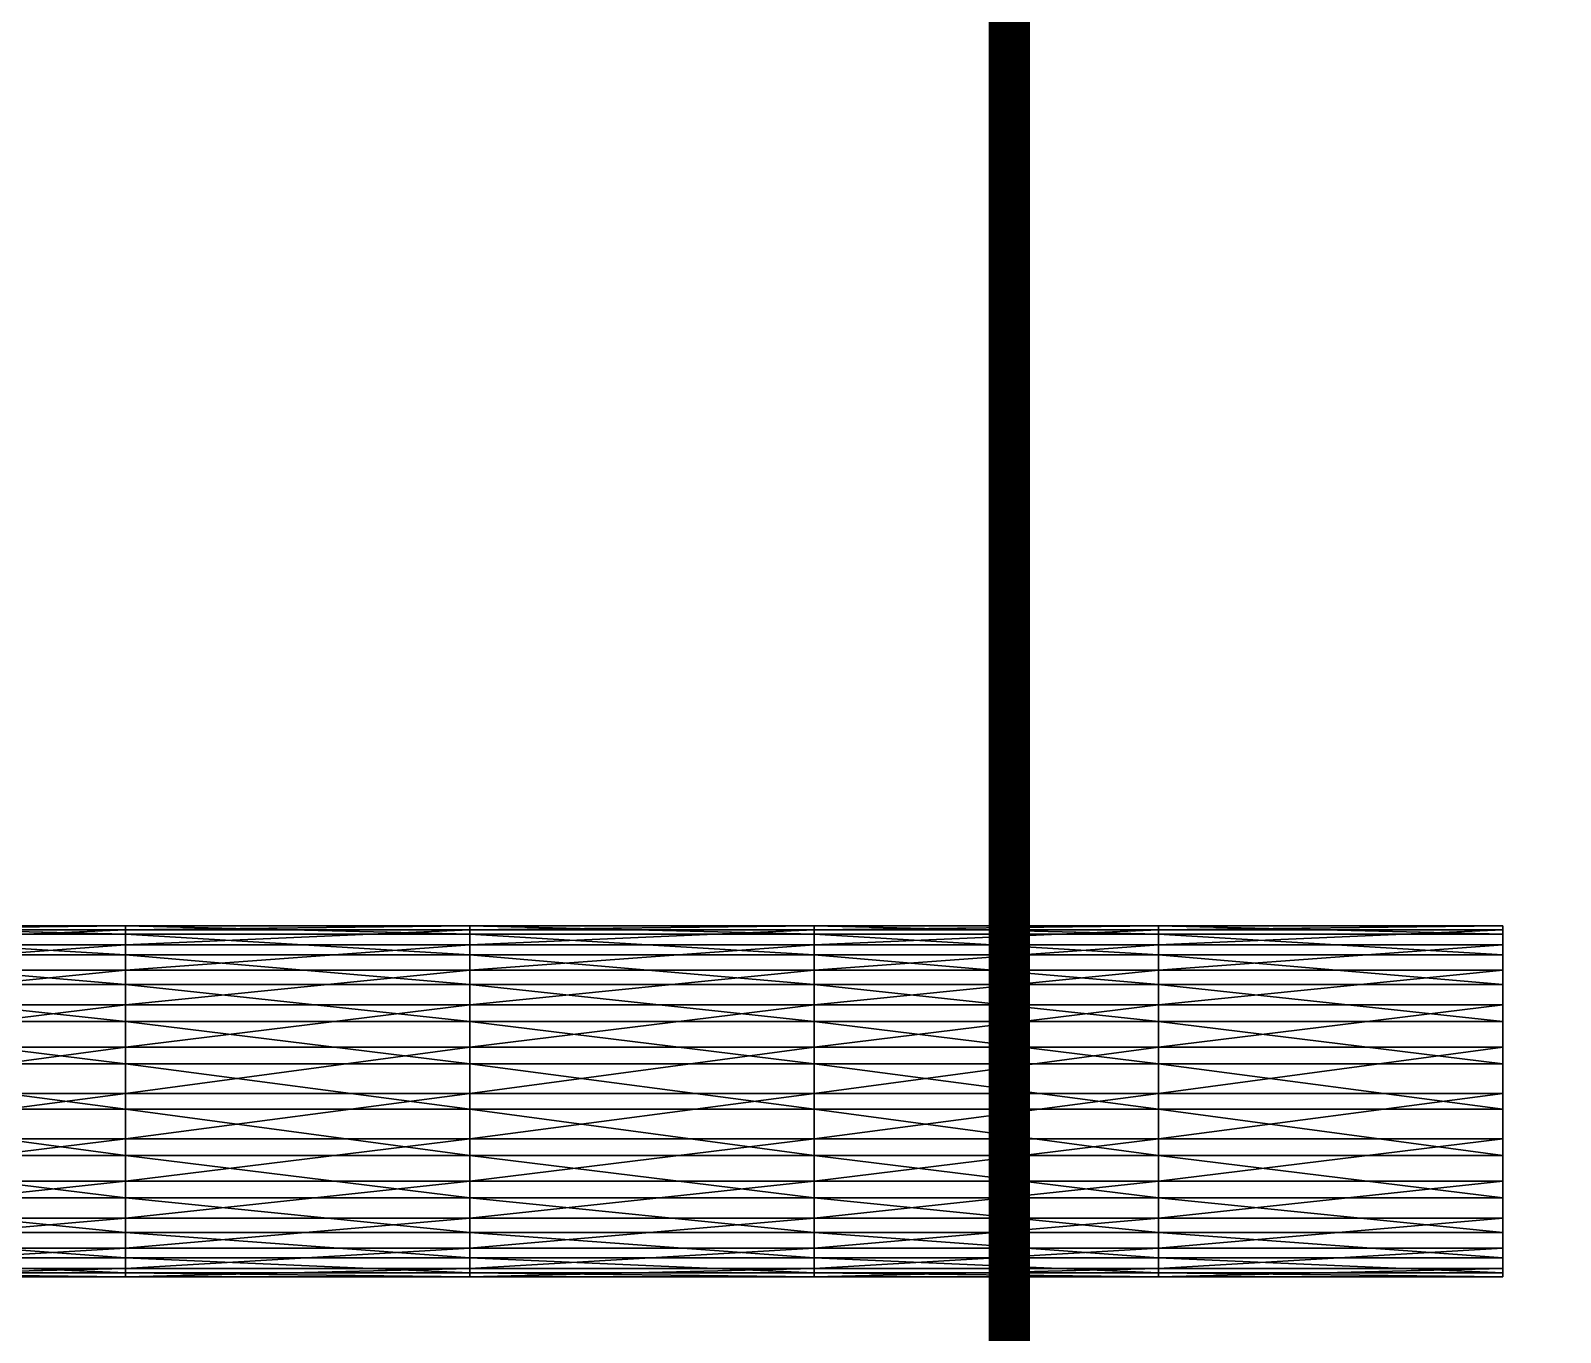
# Model space of a CAD drawing. Extents: x -41.6 to 42.5, y -37.8 to 42.9.
# Drawn here: x -29.93 to -18.82, y 20.46 to 29.91 of the extents above; entities that cross this region are included whole.
import ezdxf

# ---------------------------------------------------------------- set-up
doc = ezdxf.new("R2010")
doc.units = 0
doc.layers.add('VASSCRM', color=2, linetype='CONTINUOUS')
doc.layers.add('VASSREV', color=1, linetype='CONTINUOUS')

msp = doc.modelspace()

# ---------------------------------------------------------------- linework, layer by layer
at = {"layer": 'VASSREV', "color": 0, "extrusion": (0, 0, -1), "const_width": 0.3}
msp.add_lwpolyline([(25.796, 35.646, 1.00363), (22.82, 35.635), (22.82, -35.1, 0.996383), (25.796, -35.11, -0.737191)], format="xyb", dxfattribs=at)
at = {"layer": 'VASSREV', "color": 0, "extrusion": (0, -0.309017, -0.951057), "const_width": 0.3}
msp.add_lwpolyline([(40.909, -10.841, 1.00363), (40.899, -7.864), (-39.949, -7.864, 0.996383), (-39.96, -10.841, -0.645004)], format="xyb", dxfattribs=at)

# ---------------------------------------------------------------- meshes
at = {"layer": 'VASSCRM', "color": 0}
mesh = msp.add_polyface(dxfattribs=at)
corners = [(-34.238, 20.922, 37.423), (-31.738, 21.07, 37.731), (-31.738, 20.922, 37.423), (-34.215, 21.07, 37.73), (-31.738, 21.287, 37.981), (-34.195, 21.286, 37.979), (-31.738, 21.556, 38.164), (-34.178, 21.555, 38.162), (-31.738, 21.863, 38.274), (-34.164, 21.862, 38.272), (-31.738, 22.192, 38.303), (-34.156, 22.191, 38.3), (-31.738, 22.528, 38.241), (-34.153, 22.528, 38.238), (-31.738, 22.836, 38.093), (-34.156, 22.836, 38.091), (-31.738, 23.086, 37.877), (-34.164, 23.085, 37.874), (-31.738, 23.27, 37.607), (-34.178, 23.269, 37.605), (-31.738, 23.38, 37.3), (-34.195, 23.379, 37.299), (-31.738, 23.408, 36.971), (-34.215, 23.408, 36.97), (-31.738, 23.347, 36.635), (-34.238, 23.347, 36.635), (-31.738, 23.199, 36.327), (-34.26, 23.199, 36.328), (-31.738, 22.982, 36.077), (-34.281, 22.983, 36.078), (-31.738, 22.713, 35.893), (-34.298, 22.714, 35.895), (-31.738, 22.406, 35.783), (-34.311, 22.407, 35.786), (-31.738, 22.077, 35.755), (-34.32, 21.433, 35.967), (-31.738, 21.183, 36.181), (-31.738, 21.433, 35.964), (-34.311, 21.184, 36.183), (-31.738, 20.999, 36.45), (-34.298, 21, 36.452), (-31.738, 20.889, 36.757), (-34.281, 20.889, 36.759), (-31.738, 20.861, 37.087), (-34.26, 20.861, 37.087), (-29.238, 21.07, 37.731), (-29.238, 20.922, 37.423), (-29.238, 21.287, 37.981), (-29.238, 21.556, 38.164), (-29.238, 21.863, 38.274), (-29.238, 22.192, 38.303), (-29.238, 22.528, 38.241), (-29.238, 22.836, 38.093), (-29.238, 23.086, 37.877), (-29.238, 23.27, 37.607), (-29.238, 23.38, 37.3), (-29.238, 23.408, 36.971), (-29.238, 23.347, 36.635), (-29.238, 23.199, 36.327), (-29.238, 22.982, 36.077), (-29.238, 22.713, 35.893), (-29.238, 22.406, 35.783), (-29.238, 22.077, 35.755), (-31.738, 21.741, 35.816), (-29.238, 21.741, 35.816), (-29.238, 21.433, 35.964), (-29.238, 21.183, 36.181), (-29.238, 20.999, 36.45), (-29.238, 20.889, 36.757), (-29.238, 20.861, 37.087)]
mesh.append_faces([[corners[k] for k in face] for face in [(0, 1, 2), (3, 4, 1), (5, 6, 4), (7, 8, 6), (9, 10, 8), (11, 12, 10), (13, 14, 12), (15, 16, 14), (17, 18, 16), (19, 20, 18), (21, 22, 20), (23, 24, 22), (25, 26, 24), (27, 28, 26), (29, 30, 28), (31, 32, 30), (33, 34, 32), (35, 36, 37), (38, 39, 36), (40, 41, 39), (42, 43, 41), (44, 2, 43), (2, 1, 45), (2, 45, 46), (1, 4, 47), (1, 47, 45), (4, 6, 48), (4, 48, 47), (6, 8, 49), (6, 49, 48), (8, 10, 50), (8, 50, 49), (10, 12, 51), (10, 51, 50), (12, 14, 52), (12, 52, 51), (14, 16, 53), (14, 53, 52), (16, 18, 54), (16, 54, 53), (18, 20, 55), (18, 55, 54), (20, 22, 56), (20, 56, 55), (22, 24, 57), (24, 26, 58), (26, 28, 59), (28, 30, 60), (30, 32, 61), (32, 34, 62), (34, 63, 64), (63, 37, 65), (37, 36, 66), (36, 39, 67), (39, 41, 68), (41, 43, 69), (43, 2, 46)]], dxfattribs={"color": 0})
mesh = msp.add_polyface(dxfattribs=at)
corners = [(-31.738, 23.408, 36.971), (-29.238, 23.347, 36.635), (-29.238, 23.408, 36.971), (-31.738, 23.347, 36.635), (-29.238, 23.199, 36.327), (-31.738, 23.199, 36.327), (-29.238, 22.982, 36.077), (-31.738, 22.982, 36.077), (-29.238, 22.713, 35.893), (-31.738, 22.713, 35.893), (-29.238, 22.406, 35.783), (-31.738, 22.406, 35.783), (-29.238, 22.077, 35.755), (-31.738, 22.077, 35.755), (-29.238, 21.741, 35.816), (-31.738, 21.741, 35.816), (-29.238, 21.433, 35.964), (-31.738, 21.433, 35.964), (-29.238, 21.183, 36.181), (-31.738, 21.183, 36.181), (-29.238, 20.999, 36.45), (-31.738, 20.999, 36.45), (-29.238, 20.889, 36.757), (-31.738, 20.889, 36.757), (-29.238, 20.861, 37.087), (-31.738, 20.861, 37.087), (-29.238, 20.922, 37.423), (-29.238, 21.07, 37.731), (-26.738, 21.07, 37.731), (-26.738, 20.922, 37.423), (-29.238, 21.287, 37.981), (-26.738, 21.287, 37.981), (-29.238, 21.556, 38.164), (-26.738, 21.556, 38.164), (-29.238, 21.863, 38.274), (-26.738, 21.863, 38.274), (-29.238, 22.192, 38.303), (-26.738, 22.192, 38.303), (-29.238, 22.528, 38.241), (-26.738, 22.528, 38.241), (-29.238, 22.836, 38.093), (-26.738, 22.836, 38.093), (-29.238, 23.086, 37.877), (-26.738, 23.086, 37.877), (-29.238, 23.27, 37.607), (-26.738, 23.27, 37.607), (-29.238, 23.38, 37.3), (-26.738, 23.38, 37.3), (-26.738, 23.408, 36.971), (-26.738, 23.347, 36.635), (-26.738, 23.199, 36.327), (-26.738, 22.982, 36.077), (-26.738, 22.713, 35.893), (-26.738, 22.406, 35.783), (-26.738, 22.077, 35.755), (-26.738, 21.741, 35.816), (-26.738, 21.433, 35.964), (-26.738, 21.183, 36.181), (-26.738, 20.999, 36.45), (-26.738, 20.889, 36.757), (-26.738, 20.861, 37.087)]
mesh.append_faces([[corners[k] for k in face] for face in [(0, 1, 2), (3, 4, 1), (5, 6, 4), (7, 8, 6), (9, 10, 8), (11, 12, 10), (13, 14, 12), (15, 16, 14), (17, 18, 16), (19, 20, 18), (21, 22, 20), (23, 24, 22), (25, 26, 24), (26, 27, 28), (26, 28, 29), (27, 30, 31), (27, 31, 28), (30, 32, 33), (30, 33, 31), (32, 34, 35), (32, 35, 33), (34, 36, 37), (34, 37, 35), (36, 38, 39), (36, 39, 37), (38, 40, 41), (38, 41, 39), (40, 42, 43), (40, 43, 41), (42, 44, 45), (42, 45, 43), (44, 46, 47), (44, 47, 45), (46, 2, 48), (46, 48, 47), (2, 1, 49), (2, 49, 48), (1, 4, 50), (1, 50, 49), (4, 6, 51), (4, 51, 50), (6, 8, 52), (6, 52, 51), (8, 10, 53), (8, 53, 52), (10, 12, 54), (10, 54, 53), (12, 14, 55), (12, 55, 54), (14, 16, 56), (14, 56, 55), (16, 18, 57), (18, 20, 58), (20, 22, 59), (22, 24, 60), (24, 26, 29)]], dxfattribs={"color": 0})
mesh = msp.add_polyface(dxfattribs=at)
corners = [(-29.238, 21.433, 35.964), (-26.738, 21.183, 36.181), (-26.738, 21.433, 35.964), (-29.238, 21.183, 36.181), (-26.738, 20.999, 36.45), (-29.238, 20.999, 36.45), (-26.738, 20.889, 36.757), (-29.238, 20.889, 36.757), (-26.738, 20.861, 37.087), (-29.238, 20.861, 37.087), (-26.738, 20.922, 37.423), (-26.738, 21.07, 37.731), (-24.238, 21.07, 37.731), (-24.238, 20.922, 37.423), (-26.738, 21.287, 37.981), (-24.238, 21.287, 37.981), (-26.738, 21.556, 38.164), (-24.238, 21.556, 38.164), (-26.738, 21.863, 38.274), (-24.238, 21.863, 38.274), (-26.738, 22.192, 38.303), (-24.238, 22.192, 38.303), (-26.738, 22.528, 38.241), (-24.238, 22.528, 38.241), (-26.738, 22.836, 38.093), (-24.238, 22.836, 38.093), (-26.738, 23.086, 37.877), (-24.238, 23.086, 37.877), (-26.738, 23.27, 37.607), (-24.238, 23.27, 37.607), (-26.738, 23.38, 37.3), (-24.238, 23.38, 37.3), (-26.738, 23.408, 36.971), (-24.238, 23.408, 36.971), (-26.738, 23.347, 36.635), (-24.238, 23.347, 36.635), (-26.738, 23.199, 36.327), (-24.238, 23.199, 36.327), (-26.738, 22.982, 36.077), (-24.238, 22.982, 36.077), (-26.738, 22.713, 35.893), (-24.238, 22.713, 35.893), (-26.738, 22.406, 35.783), (-24.238, 22.406, 35.783), (-26.738, 22.077, 35.755), (-24.238, 22.077, 35.755), (-26.738, 21.741, 35.816), (-24.238, 21.741, 35.816), (-24.238, 21.433, 35.964), (-24.238, 21.183, 36.181), (-24.238, 20.999, 36.45), (-24.238, 20.889, 36.757), (-24.238, 20.861, 37.087), (-21.738, 21.07, 37.731), (-21.738, 21.287, 37.981), (-21.738, 21.556, 38.164), (-21.738, 21.863, 38.274)]
mesh.append_faces([[corners[k] for k in face] for face in [(0, 1, 2), (3, 4, 1), (5, 6, 4), (7, 8, 6), (9, 10, 8), (10, 11, 12), (10, 12, 13), (11, 14, 15), (11, 15, 12), (14, 16, 17), (14, 17, 15), (16, 18, 19), (16, 19, 17), (18, 20, 21), (18, 21, 19), (20, 22, 23), (20, 23, 21), (22, 24, 25), (22, 25, 23), (24, 26, 27), (24, 27, 25), (26, 28, 29), (26, 29, 27), (28, 30, 31), (28, 31, 29), (30, 32, 33), (30, 33, 31), (32, 34, 35), (32, 35, 33), (34, 36, 37), (34, 37, 35), (36, 38, 39), (36, 39, 37), (38, 40, 41), (38, 41, 39), (40, 42, 43), (40, 43, 41), (42, 44, 45), (42, 45, 43), (44, 46, 47), (44, 47, 45), (46, 2, 48), (46, 48, 47), (2, 1, 49), (2, 49, 48), (1, 4, 50), (1, 50, 49), (4, 6, 51), (4, 51, 50), (6, 8, 52), (6, 52, 51), (8, 10, 13), (8, 13, 52), (13, 12, 53), (12, 15, 54), (15, 17, 55), (17, 19, 56)]], dxfattribs={"color": 0})
mesh = msp.add_polyface(dxfattribs=at)
corners = [(-24.238, 20.922, 37.423), (-21.738, 21.07, 37.731), (-21.738, 20.922, 37.423), (-24.238, 21.07, 37.731), (-21.738, 21.287, 37.981), (-24.238, 21.287, 37.981), (-21.738, 21.556, 38.164), (-24.238, 21.556, 38.164), (-21.738, 21.863, 38.274), (-24.238, 21.863, 38.274), (-24.238, 22.192, 38.303), (-21.738, 22.192, 38.303), (-24.238, 22.528, 38.241), (-21.738, 22.528, 38.241), (-24.238, 22.836, 38.093), (-21.738, 22.836, 38.093), (-24.238, 23.086, 37.877), (-21.738, 23.086, 37.877), (-24.238, 23.27, 37.607), (-21.738, 23.27, 37.607), (-24.238, 23.38, 37.3), (-21.738, 23.38, 37.3), (-24.238, 23.408, 36.971), (-21.738, 23.408, 36.971), (-24.238, 23.347, 36.635), (-21.738, 23.347, 36.635), (-24.238, 23.199, 36.327), (-21.738, 23.199, 36.327), (-24.238, 22.982, 36.077), (-21.738, 22.982, 36.077), (-24.238, 22.713, 35.893), (-21.738, 22.713, 35.893), (-24.238, 22.406, 35.783), (-21.738, 22.406, 35.783), (-24.238, 22.077, 35.755), (-21.738, 22.077, 35.755), (-24.238, 21.741, 35.816), (-21.738, 21.741, 35.816), (-24.238, 21.433, 35.964), (-21.738, 21.433, 35.964), (-24.238, 21.183, 36.181), (-21.738, 21.183, 36.181), (-24.238, 20.999, 36.45), (-21.738, 20.999, 36.45), (-24.238, 20.889, 36.757), (-21.738, 20.889, 36.757), (-24.238, 20.861, 37.087), (-21.738, 20.861, 37.087), (-19.238, 21.07, 37.731), (-19.238, 21.287, 37.981), (-19.238, 21.556, 38.164), (-19.238, 21.863, 38.274), (-19.238, 22.192, 38.303), (-19.238, 22.528, 38.241), (-19.238, 22.836, 38.093), (-19.238, 23.086, 37.877), (-19.238, 23.27, 37.607), (-19.238, 23.38, 37.3), (-19.238, 23.408, 36.971), (-19.238, 23.347, 36.635), (-19.238, 23.199, 36.327)]
mesh.append_faces([[corners[k] for k in face] for face in [(0, 1, 2), (3, 4, 1), (5, 6, 4), (7, 8, 6), (9, 10, 11), (9, 11, 8), (10, 12, 13), (10, 13, 11), (12, 14, 15), (12, 15, 13), (14, 16, 17), (14, 17, 15), (16, 18, 19), (16, 19, 17), (18, 20, 21), (18, 21, 19), (20, 22, 23), (20, 23, 21), (22, 24, 25), (22, 25, 23), (24, 26, 27), (24, 27, 25), (26, 28, 29), (26, 29, 27), (28, 30, 31), (28, 31, 29), (30, 32, 33), (30, 33, 31), (32, 34, 35), (32, 35, 33), (34, 36, 37), (34, 37, 35), (36, 38, 39), (36, 39, 37), (38, 40, 41), (38, 41, 39), (40, 42, 43), (40, 43, 41), (42, 44, 45), (42, 45, 43), (44, 46, 47), (44, 47, 45), (46, 0, 2), (46, 2, 47), (2, 1, 48), (1, 4, 49), (4, 6, 50), (6, 8, 51), (8, 11, 52), (11, 13, 53), (13, 15, 54), (15, 17, 55), (17, 19, 56), (19, 21, 57), (21, 23, 58), (23, 25, 59), (25, 27, 60)]], dxfattribs={"color": 0})
mesh = msp.add_polyface(dxfattribs=at)
corners = [(-21.738, 20.922, 37.423), (-19.238, 21.07, 37.731), (-19.238, 20.922, 37.423), (-21.738, 21.07, 37.731), (-19.238, 21.287, 37.981), (-21.738, 21.287, 37.981), (-19.238, 21.556, 38.164), (-21.738, 21.556, 38.164), (-19.238, 21.863, 38.274), (-21.738, 21.863, 38.274), (-19.238, 22.192, 38.303), (-21.738, 22.192, 38.303), (-19.238, 22.528, 38.241), (-21.738, 22.528, 38.241), (-19.238, 22.836, 38.093), (-21.738, 22.836, 38.093), (-19.238, 23.086, 37.877), (-21.738, 23.086, 37.877), (-19.238, 23.27, 37.607), (-21.738, 23.27, 37.607), (-19.238, 23.38, 37.3), (-21.738, 23.38, 37.3), (-19.238, 23.408, 36.971), (-21.738, 23.408, 36.971), (-19.238, 23.347, 36.635), (-21.738, 23.347, 36.635), (-19.238, 23.199, 36.327), (-21.738, 23.199, 36.327), (-21.738, 22.982, 36.077), (-19.238, 22.982, 36.077), (-21.738, 22.713, 35.893), (-19.238, 22.713, 35.893), (-21.738, 22.406, 35.783), (-19.238, 22.406, 35.783), (-21.738, 22.077, 35.755), (-19.238, 22.077, 35.755), (-21.738, 21.741, 35.816), (-19.238, 21.741, 35.816), (-21.738, 21.433, 35.964), (-19.238, 21.433, 35.964), (-21.738, 21.183, 36.181), (-19.238, 21.183, 36.181), (-21.738, 20.999, 36.45), (-19.238, 20.999, 36.45), (-21.738, 20.889, 36.757), (-19.238, 20.889, 36.757), (-21.738, 20.861, 37.087), (-19.238, 20.861, 37.087)]
mesh.append_faces([[corners[k] for k in face] for face in [(0, 1, 2), (3, 4, 1), (5, 6, 4), (7, 8, 6), (9, 10, 8), (11, 12, 10), (13, 14, 12), (15, 16, 14), (17, 18, 16), (19, 20, 18), (21, 22, 20), (23, 24, 22), (25, 26, 24), (27, 28, 29), (27, 29, 26), (28, 30, 31), (28, 31, 29), (30, 32, 33), (30, 33, 31), (32, 34, 35), (32, 35, 33), (34, 36, 37), (34, 37, 35), (36, 38, 39), (36, 39, 37), (38, 40, 41), (38, 41, 39), (40, 42, 43), (40, 43, 41), (42, 44, 45), (42, 45, 43), (44, 46, 47), (44, 47, 45), (46, 0, 2), (46, 2, 47), (22, 24, 26), (20, 22, 26), (20, 26, 29), (20, 29, 31), (18, 20, 31), (18, 31, 33), (18, 33, 35), (18, 35, 37), (18, 37, 39), (18, 39, 41), (18, 41, 43), (16, 18, 43), (14, 16, 43), (12, 14, 43), (10, 12, 43), (8, 10, 43), (6, 8, 43), (4, 6, 43), (1, 4, 43), (2, 1, 43), (47, 2, 43), (45, 47, 43)]], dxfattribs={"color": 0})

doc.saveas('drawing.dxf')
